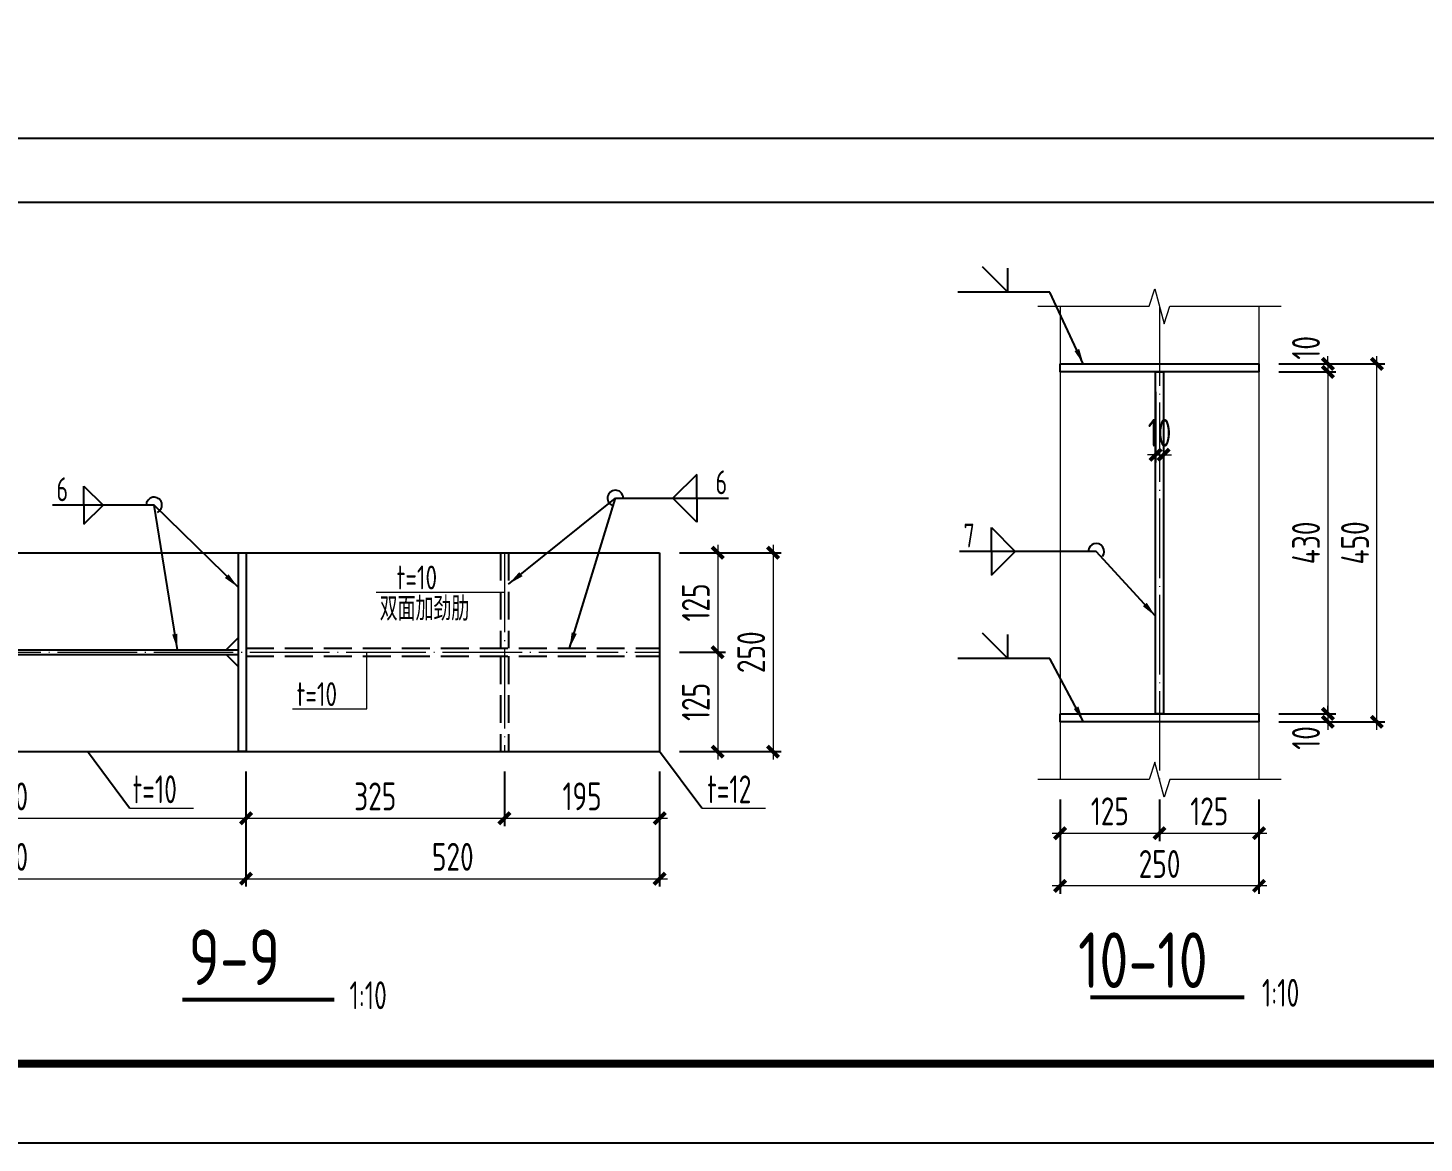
# Model space of a CAD drawing. Extents: x -2746917 to -971774, y -3334247 to -3250358.
# Drawn here: x -1077324 to -1059773, y -3316173 to -3302149 of the extents above; entities that cross this region are included whole.
import ezdxf

# ---------------------------------------------------------------- set-up
doc = ezdxf.new("R2010")
doc.units = 0
doc.header["$LTSCALE"] = 1000
doc.header["$MEASUREMENT"] = 0
doc.header["$PDMODE"] = 35
doc.linetypes.add('DASH', pattern=[0.35, 0.25, -0.1])
doc.linetypes.add('DOTE', pattern=[2.42, 2, -0.2, 0.02, -0.2])
doc.layers.get('0').update_dxf_attribs({"linetype": 'CONTINUOUS'})
doc.layers.get('Defpoints').update_dxf_attribs({"linetype": 'CONTINUOUS'})
for name, color, linetype in [('AXIS', 253, 'DOTE'), ('BEAM_CON', 4, 'CONTINUOUS'), ('COLU', 7, 'CONTINUOUS'), ('DIM', 3, 'CONTINUOUS'), ('NUM', 7, 'CONTINUOUS'), ('PUB_TITLE', 4, 'CONTINUOUS'), ('TEXT', 7, 'CONTINUOUS'), ('THIN', 7, 'CONTINUOUS'), ('WELD', 7, 'CONTINUOUS')]:
    doc.layers.add(name, color=color, linetype=linetype)
doc.layers.add('yichutu', color=7, linetype='CONTINUOUS', true_color=0xffffff, plot=False)
doc.styles.add('TSSD_Dimension', font='tssdeng.shx', dxfattribs={"width": 0.75, "bigfont": 'Hztxt.shx'})
doc.styles.add('TSSD_Label', font='tssdeng.shx', dxfattribs={"width": 0.75, "bigfont": 'hztxt.shx'})
doc.styles.add('TSSD_Norm', font='tssdeng.shx', dxfattribs={"width": 0.75, "bigfont": 'hztxt.shx'})
doc.styles.add('TSSD_Rein', font='Tssdeng.shx', dxfattribs={"width": 0.75, "bigfont": 'hztxt.shx'})
doc.dimstyles.new('TSSD_10_100', dxfattribs={"dimtxt": 350, "dimasz": 100, "dimexe": 100, "dimexo": 250, "dimgap": 100, "dimtad": 1, "dimdec": 0, "dimlfac": 0.1, "dimzin": 0, "dimdsep": 46, "dimtxsty": 'TSSD_Dimension', "dimblk": 'ARCHTICK', "dimcen": 0, "dimdle": 100, "dimclrt": 7, "dimadec": 0, "dimazin": 0, "dimtfac": 1, "dimtdec": 0, "dimtix": 1, "dimtmove": 2, "dimatfit": 3, "dimldrblk": 'ARCHTICK', "dimfxl": 1, "dimtolj": 1, "dimtzin": 0, "dimlwd": 5, "dimarcsym": 0})
doc.dimstyles.new('TSSD_50_100', dxfattribs={"dimtxt": 350, "dimasz": 100, "dimexe": 100, "dimexo": 250, "dimgap": 100, "dimtad": 1, "dimdec": 0, "dimlfac": 0.5, "dimzin": 0, "dimdsep": 46, "dimtxsty": 'TSSD_Dimension', "dimblk": 'ARCHTICK', "dimcen": 0, "dimdle": 100, "dimclrt": 7, "dimadec": 0, "dimazin": 0, "dimtfac": 1, "dimtdec": 0, "dimtix": 1, "dimtmove": 2, "dimatfit": 3, "dimfxl": 1, "dimtolj": 1, "dimtzin": 0, "dimarcsym": 0})
doc.dimstyles.new('TSSD_LEADER_STYLE_200.0', dxfattribs={"dimtxt": 700, "dimasz": 200, "dimexe": 200, "dimexo": 500, "dimgap": 0.09, "dimtad": 0, "dimtih": 1, "dimtoh": 1, "dimdec": 4, "dimzin": 0, "dimdsep": 46, "dimtxsty": 'Standard', "dimcen": 0.09, "dimdle": 200, "dimclrt": 7, "dimadec": 0, "dimazin": 0, "dimtfac": 1, "dimtdec": 4, "dimtofl": 0, "dimtmove": 0, "dimatfit": 3, "dimfxl": 1, "dimtolj": 1, "dimtzin": 0, "dimarcsym": 0})

# ---------------------------------------------------------------- blocks, each defined once
blk = doc.blocks.new('_ArchTick')
at = {"color": 0, "const_width": 0.5}
blk.add_lwpolyline([(-0.71, -0.71), (0.71, 0.71)], dxfattribs=at)
blk = doc.blocks.new('*D19')
at = {"layer": 'Defpoints', "color": 0, "ltscale": 1.5}
for p in [(-1082161, -3302705), (-1034161, -3302705), (-1082161, -3303541)]:
    blk.add_point(p, dxfattribs=at)
at = {"layer": 'DIM', "color": 0, "lineweight": -2, "ltscale": 1.5}
for p, q in [((-1082161, -3302955), (-1082161, -3303641)), ((-1034161, -3302955), (-1034161, -3303641)), ((-1034061, -3303541), (-1082261, -3303541))]:
    blk.add_line(p, q, dxfattribs=at)
at = {"layer": 'DIM', "color": 0, "lineweight": -2, "ltscale": 1.5, "xscale": 100, "yscale": 100, "zscale": 100, "rotation": 180}
blk.add_blockref('_ArchTick', (-1082161, -3303541), dxfattribs=at)
at = {"layer": 'DIM', "color": 0, "lineweight": -2, "ltscale": 1.5, "xscale": 100, "yscale": 100, "zscale": 100}
blk.add_blockref('_ArchTick', (-1034161, -3303541), dxfattribs=at)
at = {"layer": 'DIM', "color": 7, "ltscale": 1.5, "insert": (-1058161, -3303266), "char_height": 350, "attachment_point": 5, "style": 'TSSD_Dimension'}
blk.add_mtext('\\A1;24000', dxfattribs=at)
blk = doc.blocks.new('*D20')
at = {"layer": 'Defpoints', "color": 0, "ltscale": 1.5}
for p in [(-1082161, -3302705), (-986161, -3302705), (-986161, -3304341)]:
    blk.add_point(p, dxfattribs=at)
at = {"layer": 'DIM', "color": 0, "lineweight": -2, "ltscale": 1.5}
for p, q in [((-1082161, -3302955), (-1082161, -3304441)), ((-986161, -3302955), (-986161, -3304441)), ((-1082261, -3304341), (-986061, -3304341))]:
    blk.add_line(p, q, dxfattribs=at)
at = {"layer": 'DIM', "color": 0, "lineweight": -2, "ltscale": 1.5, "xscale": 100, "yscale": 100, "zscale": 100, "rotation": 180}
blk.add_blockref('_ArchTick', (-1082161, -3304341), dxfattribs=at)
at = {"layer": 'DIM', "color": 0, "lineweight": -2, "ltscale": 1.5, "xscale": 100, "yscale": 100, "zscale": 100}
blk.add_blockref('_ArchTick', (-986161, -3304341), dxfattribs=at)
at = {"layer": 'DIM', "color": 7, "ltscale": 1.5, "insert": (-1034161, -3304066), "char_height": 350, "attachment_point": 5, "style": 'TSSD_Dimension'}
blk.add_mtext('\\A1;48000', dxfattribs=at)
blk = doc.blocks.new('_WELD004')
at = {"color": 0, "linetype": 'ByBlock'}
for p, q in [((0, 1), (1, 0)), ((0, 0), (0, 1))]:
    blk.add_line(p, q, dxfattribs=at)
blk = doc.blocks.new('*D820')
at = {"layer": 'Defpoints', "color": 0, "ltscale": 1.5}
for p in [(-1080583, -3311250), (-1074583, -3311250), (-1074583, -3312088)]:
    blk.add_point(p, dxfattribs=at)
at = {"layer": 'DIM', "color": 0, "lineweight": -2, "ltscale": 1.5}
for p, q in [((-1080583, -3311500), (-1080583, -3312188)), ((-1074583, -3311500), (-1074583, -3312188))]:
    blk.add_line(p, q, dxfattribs=at)
at = {"layer": 'DIM', "color": 0, "lineweight": 5, "ltscale": 1.5}
blk.add_line((-1080683, -3312088), (-1074483, -3312088), dxfattribs=at)
at = {"layer": 'DIM', "color": 0, "lineweight": 5, "ltscale": 1.5, "xscale": 100, "yscale": 100, "zscale": 100, "rotation": 180}
blk.add_blockref('_ArchTick', (-1080583, -3312088), dxfattribs=at)
at = {"layer": 'DIM', "color": 0, "lineweight": 5, "ltscale": 1.5, "xscale": 100, "yscale": 100, "zscale": 100}
blk.add_blockref('_ArchTick', (-1074583, -3312088), dxfattribs=at)
at = {"layer": 'DIM', "color": 7, "lineweight": 5, "ltscale": 1.5, "insert": (-1077583, -3311813), "char_height": 350, "attachment_point": 5, "style": 'TSSD_Dimension'}
blk.add_mtext('\\A1;600', dxfattribs=at)
blk = doc.blocks.new('*D821')
at = {"layer": 'Defpoints', "color": 0, "ltscale": 1.5}
for p in [(-1074583, -3311250), (-1071333, -3311250, -96), (-1071333, -3312088)]:
    blk.add_point(p, dxfattribs=at)
at = {"layer": 'DIM', "color": 0, "lineweight": -2, "ltscale": 1.5}
for p, q in [((-1074583, -3311500), (-1074583, -3312188)), ((-1071333, -3311500), (-1071333, -3312188))]:
    blk.add_line(p, q, dxfattribs=at)
at = {"layer": 'DIM', "color": 0, "lineweight": 5, "ltscale": 1.5}
blk.add_line((-1074683, -3312088), (-1071233, -3312088), dxfattribs=at)
at = {"layer": 'DIM', "color": 0, "lineweight": 5, "ltscale": 1.5, "xscale": 100, "yscale": 100, "zscale": 100, "rotation": 180}
blk.add_blockref('_ArchTick', (-1074583, -3312088), dxfattribs=at)
at = {"layer": 'DIM', "color": 0, "lineweight": 5, "ltscale": 1.5, "xscale": 100, "yscale": 100, "zscale": 100}
blk.add_blockref('_ArchTick', (-1071333, -3312088), dxfattribs=at)
at = {"layer": 'DIM', "color": 7, "lineweight": 5, "ltscale": 1.5, "insert": (-1072958, -3311813), "char_height": 350, "attachment_point": 5, "style": 'TSSD_Dimension'}
blk.add_mtext('\\A1;325', dxfattribs=at)
blk = doc.blocks.new('*D822')
at = {"layer": 'Defpoints', "color": 0, "ltscale": 1.5}
for p in [(-1071333, -3311250), (-1069383, -3311250, 96), (-1069383, -3312088)]:
    blk.add_point(p, dxfattribs=at)
at = {"layer": 'DIM', "color": 0, "lineweight": -2, "ltscale": 1.5}
for p, q in [((-1071333, -3311500), (-1071333, -3312188)), ((-1069383, -3311500), (-1069383, -3312188))]:
    blk.add_line(p, q, dxfattribs=at)
at = {"layer": 'DIM', "color": 0, "lineweight": 5, "ltscale": 1.5}
blk.add_line((-1071433, -3312088), (-1069283, -3312088), dxfattribs=at)
at = {"layer": 'DIM', "color": 0, "lineweight": 5, "ltscale": 1.5, "xscale": 100, "yscale": 100, "zscale": 100, "rotation": 180}
blk.add_blockref('_ArchTick', (-1071333, -3312088), dxfattribs=at)
at = {"layer": 'DIM', "color": 0, "lineweight": 5, "ltscale": 1.5, "xscale": 100, "yscale": 100, "zscale": 100}
blk.add_blockref('_ArchTick', (-1069383, -3312088), dxfattribs=at)
at = {"layer": 'DIM', "color": 7, "lineweight": 5, "ltscale": 1.5, "insert": (-1070358, -3311813), "char_height": 350, "attachment_point": 5, "style": 'TSSD_Dimension'}
blk.add_mtext('\\A1;195', dxfattribs=at)
blk = doc.blocks.new('*D823')
at = {"layer": 'Defpoints', "color": 0, "ltscale": 1.5}
for p in [(-1080583, -3311250), (-1074583, -3311250), (-1074583, -3312848)]:
    blk.add_point(p, dxfattribs=at)
at = {"layer": 'DIM', "color": 0, "lineweight": -2, "ltscale": 1.5}
for p, q in [((-1080583, -3311500), (-1080583, -3312948)), ((-1074583, -3311500), (-1074583, -3312948))]:
    blk.add_line(p, q, dxfattribs=at)
at = {"layer": 'DIM', "color": 0, "lineweight": 5, "ltscale": 1.5}
blk.add_line((-1080683, -3312848), (-1074483, -3312848), dxfattribs=at)
at = {"layer": 'DIM', "color": 0, "lineweight": 5, "ltscale": 1.5, "xscale": 100, "yscale": 100, "zscale": 100, "rotation": 180}
blk.add_blockref('_ArchTick', (-1080583, -3312848), dxfattribs=at)
at = {"layer": 'DIM', "color": 0, "lineweight": 5, "ltscale": 1.5, "xscale": 100, "yscale": 100, "zscale": 100}
blk.add_blockref('_ArchTick', (-1074583, -3312848), dxfattribs=at)
at = {"layer": 'DIM', "color": 7, "lineweight": 5, "ltscale": 1.5, "insert": (-1077583, -3312573), "char_height": 350, "attachment_point": 5, "style": 'TSSD_Dimension'}
blk.add_mtext('\\A1;600', dxfattribs=at)
blk = doc.blocks.new('*D824')
at = {"layer": 'Defpoints', "color": 0, "ltscale": 1.5}
for p in [(-1074583, -3311250), (-1069383, -3311250), (-1069383, -3312848)]:
    blk.add_point(p, dxfattribs=at)
at = {"layer": 'DIM', "color": 0, "lineweight": -2, "ltscale": 1.5}
for p, q in [((-1074583, -3311500), (-1074583, -3312948)), ((-1069383, -3311500), (-1069383, -3312948))]:
    blk.add_line(p, q, dxfattribs=at)
at = {"layer": 'DIM', "color": 0, "lineweight": 5, "ltscale": 1.5}
blk.add_line((-1074683, -3312848), (-1069283, -3312848), dxfattribs=at)
at = {"layer": 'DIM', "color": 0, "lineweight": 5, "ltscale": 1.5, "xscale": 100, "yscale": 100, "zscale": 100, "rotation": 180}
blk.add_blockref('_ArchTick', (-1074583, -3312848), dxfattribs=at)
at = {"layer": 'DIM', "color": 0, "lineweight": 5, "ltscale": 1.5, "xscale": 100, "yscale": 100, "zscale": 100}
blk.add_blockref('_ArchTick', (-1069383, -3312848), dxfattribs=at)
at = {"layer": 'DIM', "color": 7, "lineweight": 5, "ltscale": 1.5, "insert": (-1071983, -3312573), "char_height": 350, "attachment_point": 5, "style": 'TSSD_Dimension'}
blk.add_mtext('\\A1;520', dxfattribs=at)
blk = doc.blocks.new('*D825')
at = {"layer": 'Defpoints', "color": 0, "ltscale": 1.5}
for p in [(-1069383, -3308750), (-1069383, -3310000), (-1068653, -3310000)]:
    blk.add_point(p, dxfattribs=at)
at = {"layer": 'DIM', "color": 0, "lineweight": 5, "ltscale": 1.5}
blk.add_line((-1068653, -3308650), (-1068653, -3310100), dxfattribs=at)
at = {"layer": 'DIM', "color": 0, "lineweight": -2, "ltscale": 1.5}
for p, q in [((-1069133, -3308750), (-1068553, -3308750)), ((-1069133, -3310000), (-1068553, -3310000))]:
    blk.add_line(p, q, dxfattribs=at)
at = {"layer": 'DIM', "color": 0, "lineweight": 5, "ltscale": 1.5, "xscale": 100, "yscale": 100, "zscale": 100}
for p, rotation in [((-1068653, -3308750), 90), ((-1068653, -3310000), 270)]:
    blk.add_blockref('_ArchTick', p, dxfattribs=dict(at, rotation=rotation))
at = {"layer": 'DIM', "color": 7, "lineweight": 5, "ltscale": 1.5, "insert": (-1068928, -3309375), "char_height": 350, "attachment_point": 5, "rotation": 90, "style": 'TSSD_Dimension'}
blk.add_mtext('\\A1;125', dxfattribs=at)
blk = doc.blocks.new('*D826')
at = {"layer": 'Defpoints', "color": 0, "ltscale": 1.5}
for p in [(-1069383, -3310000), (-1069383, -3311250), (-1068653, -3311250)]:
    blk.add_point(p, dxfattribs=at)
at = {"layer": 'DIM', "color": 0, "lineweight": 5, "ltscale": 1.5}
blk.add_line((-1068653, -3309900), (-1068653, -3311350), dxfattribs=at)
at = {"layer": 'DIM', "color": 0, "lineweight": -2, "ltscale": 1.5}
for p, q in [((-1069133, -3310000), (-1068553, -3310000)), ((-1069133, -3311250), (-1068553, -3311250))]:
    blk.add_line(p, q, dxfattribs=at)
at = {"layer": 'DIM', "color": 0, "lineweight": 5, "ltscale": 1.5, "xscale": 100, "yscale": 100, "zscale": 100}
for p, rotation in [((-1068653, -3310000), 90), ((-1068653, -3311250), 270)]:
    blk.add_blockref('_ArchTick', p, dxfattribs=dict(at, rotation=rotation))
at = {"layer": 'DIM', "color": 7, "lineweight": 5, "ltscale": 1.5, "insert": (-1068928, -3310625), "char_height": 350, "attachment_point": 5, "rotation": 90, "style": 'TSSD_Dimension'}
blk.add_mtext('\\A1;125', dxfattribs=at)
blk = doc.blocks.new('*D827')
at = {"layer": 'Defpoints', "color": 0, "ltscale": 1.5}
for p in [(-1069383, -3308750), (-1069383, -3311250), (-1067957, -3311250)]:
    blk.add_point(p, dxfattribs=at)
at = {"layer": 'DIM', "color": 0, "lineweight": 5, "ltscale": 1.5}
blk.add_line((-1067957, -3308650), (-1067957, -3311350), dxfattribs=at)
at = {"layer": 'DIM', "color": 0, "lineweight": -2, "ltscale": 1.5}
for p, q in [((-1069133, -3308750), (-1067857, -3308750)), ((-1069133, -3311250), (-1067857, -3311250))]:
    blk.add_line(p, q, dxfattribs=at)
at = {"layer": 'DIM', "color": 0, "lineweight": 5, "ltscale": 1.5, "xscale": 100, "yscale": 100, "zscale": 100}
for p, rotation in [((-1067957, -3308750), 90), ((-1067957, -3311250), 270)]:
    blk.add_blockref('_ArchTick', p, dxfattribs=dict(at, rotation=rotation))
at = {"layer": 'DIM', "color": 7, "lineweight": 5, "ltscale": 1.5, "insert": (-1068232, -3310000), "char_height": 350, "attachment_point": 5, "rotation": 90, "style": 'TSSD_Dimension'}
blk.add_mtext('\\A1;250', dxfattribs=at)
blk = doc.blocks.new('*D828')
at = {"layer": 'Defpoints', "color": 0}
for p in [(-1061848, -3306375), (-1061848, -3306475, 1602), (-1060982, -3306475)]:
    blk.add_point(p, dxfattribs=at)
at = {"layer": 'DIM', "color": 0, "lineweight": -2}
for p, q in [((-1061598, -3306375), (-1060882, -3306375)), ((-1061598, -3306475), (-1060882, -3306475))]:
    blk.add_line(p, q, dxfattribs=at)
at = {"layer": 'DIM', "color": 0, "lineweight": 5}
for p, q in [((-1060982, -3306375), (-1060982, -3306275)), ((-1060982, -3306375), (-1060982, -3306475)), ((-1060982, -3306475), (-1060982, -3306575))]:
    blk.add_line(p, q, dxfattribs=at)
at = {"layer": 'DIM', "color": 0, "lineweight": 5, "xscale": 100, "yscale": 100, "zscale": 100}
for p, rotation in [((-1060982, -3306375), 270), ((-1060982, -3306475), 90)]:
    blk.add_blockref('_ArchTick', p, dxfattribs=dict(at, rotation=rotation))
at = {"layer": 'DIM', "color": 7, "lineweight": 5, "insert": (-1061257, -3306172), "char_height": 350, "attachment_point": 5, "rotation": 90, "style": 'TSSD_Dimension'}
blk.add_mtext('\\A1;10', dxfattribs=at)
blk = doc.blocks.new('*D829')
at = {"layer": 'Defpoints', "color": 0}
for p in [(-1061848, -3306475, 1602), (-1061848, -3310775, 1602), (-1060982, -3310775)]:
    blk.add_point(p, dxfattribs=at)
at = {"layer": 'DIM', "color": 0, "lineweight": 5}
blk.add_line((-1060982, -3306375), (-1060982, -3310875), dxfattribs=at)
at = {"layer": 'DIM', "color": 0, "lineweight": -2}
for p, q in [((-1061598, -3306475), (-1060882, -3306475)), ((-1061598, -3310775), (-1060882, -3310775))]:
    blk.add_line(p, q, dxfattribs=at)
at = {"layer": 'DIM', "color": 0, "lineweight": 5, "xscale": 100, "yscale": 100, "zscale": 100}
for p, rotation in [((-1060982, -3306475), 90), ((-1060982, -3310775), 270)]:
    blk.add_blockref('_ArchTick', p, dxfattribs=dict(at, rotation=rotation))
at = {"layer": 'DIM', "color": 7, "lineweight": 5, "insert": (-1061257, -3308625), "char_height": 350, "attachment_point": 5, "rotation": 90, "style": 'TSSD_Dimension'}
blk.add_mtext('\\A1;430', dxfattribs=at)
blk = doc.blocks.new('*D830')
at = {"layer": 'Defpoints', "color": 0}
for p in [(-1061848, -3310775, 1602), (-1061848, -3310875), (-1060982, -3310875)]:
    blk.add_point(p, dxfattribs=at)
at = {"layer": 'DIM', "color": 0, "lineweight": -2}
for p, q in [((-1061598, -3310775), (-1060882, -3310775)), ((-1061598, -3310875), (-1060882, -3310875))]:
    blk.add_line(p, q, dxfattribs=at)
at = {"layer": 'DIM', "color": 0, "lineweight": 5}
for p, q in [((-1060982, -3310775), (-1060982, -3310675)), ((-1060982, -3310775), (-1060982, -3310875)), ((-1060982, -3310875), (-1060982, -3310975))]:
    blk.add_line(p, q, dxfattribs=at)
at = {"layer": 'DIM', "color": 0, "lineweight": 5, "xscale": 100, "yscale": 100, "zscale": 100}
for p, rotation in [((-1060982, -3310775), 270), ((-1060982, -3310875), 90)]:
    blk.add_blockref('_ArchTick', p, dxfattribs=dict(at, rotation=rotation))
at = {"layer": 'DIM', "color": 7, "lineweight": 5, "insert": (-1061257, -3311078), "char_height": 350, "attachment_point": 5, "rotation": 90, "style": 'TSSD_Dimension'}
blk.add_mtext('\\A1;10', dxfattribs=at)
blk = doc.blocks.new('*D831')
at = {"layer": 'Defpoints', "color": 0}
for p in [(-1061848, -3306375), (-1060366, -3306375), (-1061848, -3310875)]:
    blk.add_point(p, dxfattribs=at)
at = {"layer": 'DIM', "color": 0, "lineweight": -2}
for p, q in [((-1061598, -3306375), (-1060266, -3306375)), ((-1061598, -3310875), (-1060266, -3310875))]:
    blk.add_line(p, q, dxfattribs=at)
at = {"layer": 'DIM', "color": 0, "lineweight": 5}
blk.add_line((-1060366, -3310975), (-1060366, -3306275), dxfattribs=at)
at = {"layer": 'DIM', "color": 0, "lineweight": 5, "xscale": 100, "yscale": 100, "zscale": 100}
for p, rotation in [((-1060366, -3306375), 90), ((-1060366, -3310875), 270)]:
    blk.add_blockref('_ArchTick', p, dxfattribs=dict(at, rotation=rotation))
at = {"layer": 'DIM', "color": 7, "lineweight": 5, "insert": (-1060641, -3308625), "char_height": 350, "attachment_point": 5, "rotation": 90, "style": 'TSSD_Dimension'}
blk.add_mtext('\\A1;450', dxfattribs=at)
blk = doc.blocks.new('*D832')
at = {"layer": 'Defpoints', "color": 0}
for p in [(-1064348, -3311602), (-1063098, -3311602), (-1063098, -3312276)]:
    blk.add_point(p, dxfattribs=at)
at = {"layer": 'DIM', "color": 0, "lineweight": -2}
for p, q in [((-1064348, -3311852), (-1064348, -3312376)), ((-1063098, -3311852), (-1063098, -3312376))]:
    blk.add_line(p, q, dxfattribs=at)
at = {"layer": 'DIM', "color": 0, "lineweight": 5}
blk.add_line((-1064448, -3312276), (-1062998, -3312276), dxfattribs=at)
at = {"layer": 'DIM', "color": 0, "lineweight": 5, "xscale": 100, "yscale": 100, "zscale": 100, "rotation": 180}
blk.add_blockref('_ArchTick', (-1064348, -3312276), dxfattribs=at)
at = {"layer": 'DIM', "color": 0, "lineweight": 5, "xscale": 100, "yscale": 100, "zscale": 100}
blk.add_blockref('_ArchTick', (-1063098, -3312276), dxfattribs=at)
at = {"layer": 'DIM', "color": 7, "lineweight": 5, "insert": (-1063723, -3312001), "char_height": 350, "attachment_point": 5, "style": 'TSSD_Dimension'}
blk.add_mtext('\\A1;125', dxfattribs=at)
blk = doc.blocks.new('*D833')
at = {"layer": 'Defpoints', "color": 0}
for p in [(-1063098, -3311602), (-1061848, -3311602), (-1061848, -3312276)]:
    blk.add_point(p, dxfattribs=at)
at = {"layer": 'DIM', "color": 0, "lineweight": -2}
for p, q in [((-1063098, -3311852), (-1063098, -3312376)), ((-1061848, -3311852), (-1061848, -3312376))]:
    blk.add_line(p, q, dxfattribs=at)
at = {"layer": 'DIM', "color": 0, "lineweight": 5}
blk.add_line((-1063198, -3312276), (-1061748, -3312276), dxfattribs=at)
at = {"layer": 'DIM', "color": 0, "lineweight": 5, "xscale": 100, "yscale": 100, "zscale": 100, "rotation": 180}
blk.add_blockref('_ArchTick', (-1063098, -3312276), dxfattribs=at)
at = {"layer": 'DIM', "color": 0, "lineweight": 5, "xscale": 100, "yscale": 100, "zscale": 100}
blk.add_blockref('_ArchTick', (-1061848, -3312276), dxfattribs=at)
at = {"layer": 'DIM', "color": 7, "lineweight": 5, "insert": (-1062473, -3312001), "char_height": 350, "attachment_point": 5, "style": 'TSSD_Dimension'}
blk.add_mtext('\\A1;125', dxfattribs=at)
blk = doc.blocks.new('*D834')
at = {"layer": 'Defpoints', "color": 0}
for p in [(-1064348, -3311602), (-1061848, -3311602), (-1064348, -3312938)]:
    blk.add_point(p, dxfattribs=at)
at = {"layer": 'DIM', "color": 0, "lineweight": -2}
for p, q in [((-1064348, -3311852), (-1064348, -3313038)), ((-1061848, -3311852), (-1061848, -3313038))]:
    blk.add_line(p, q, dxfattribs=at)
at = {"layer": 'DIM', "color": 0, "lineweight": 5}
blk.add_line((-1061748, -3312938), (-1064448, -3312938), dxfattribs=at)
at = {"layer": 'DIM', "color": 0, "lineweight": 5, "xscale": 100, "yscale": 100, "zscale": 100, "rotation": 180}
blk.add_blockref('_ArchTick', (-1064348, -3312938), dxfattribs=at)
at = {"layer": 'DIM', "color": 0, "lineweight": 5, "xscale": 100, "yscale": 100, "zscale": 100}
blk.add_blockref('_ArchTick', (-1061848, -3312938), dxfattribs=at)
at = {"layer": 'DIM', "color": 7, "lineweight": 5, "insert": (-1063098, -3312663), "char_height": 350, "attachment_point": 5, "style": 'TSSD_Dimension'}
blk.add_mtext('\\A1;250', dxfattribs=at)
blk = doc.blocks.new('*D835')
at = {"layer": 'Defpoints', "color": 0}
for p in [(-1063148, -3306475), (-1063048, -3306475), (-1063048, -3307516)]:
    blk.add_point(p, dxfattribs=at)
at = {"layer": 'DIM', "color": 0, "lineweight": -2}
for p, q in [((-1063148, -3306725), (-1063148, -3307616)), ((-1063048, -3306725), (-1063048, -3307616))]:
    blk.add_line(p, q, dxfattribs=at)
at = {"layer": 'DIM', "color": 0, "lineweight": 5}
for p, q in [((-1063148, -3307516), (-1063248, -3307516)), ((-1063148, -3307516), (-1063048, -3307516)), ((-1063048, -3307516), (-1062948, -3307516))]:
    blk.add_line(p, q, dxfattribs=at)
at = {"layer": 'DIM', "color": 0, "lineweight": 5, "xscale": 100, "yscale": 100, "zscale": 100}
blk.add_blockref('_ArchTick', (-1063148, -3307516), dxfattribs=at)
at = {"layer": 'DIM', "color": 0, "lineweight": 5, "xscale": 100, "yscale": 100, "zscale": 100, "rotation": 180}
blk.add_blockref('_ArchTick', (-1063048, -3307516), dxfattribs=at)
at = {"layer": 'DIM', "color": 7, "lineweight": 5, "insert": (-1063098, -3307241), "char_height": 350, "attachment_point": 5, "style": 'TSSD_Dimension'}
blk.add_mtext('\\A1;10', dxfattribs=at)
blk = doc.blocks.new('yct-1189-420-118900-42000-100-2008.0')
at = {"layer": 'yichutu', "color": 7, "true_color": 0xffffff}
blk.add_lwpolyline([(0, 0), (0, 42000), (118900, 42000), (118900, 0)], close=True, dxfattribs=at)
blk = doc.blocks.new('A$C3E121A49')
at = {"layer": 'PUB_TITLE'}
blk.add_lwpolyline([(-114817, -12301), (-114817, 29699), (4083, 29699), (4083, -12301)], close=True, dxfattribs=at)
at = {"layer": 'PUB_TITLE', "const_width": 100}
blk.add_lwpolyline([(3083, -11301), (3083, 28699), (-114103, 28699), (-114103, -11301), (3083, -11301)], dxfattribs=at)

msp = doc.modelspace()

# ---------------------------------------------------------------- linework, layer by layer
at = {"color": 0, "linetype": 'ByBlock'}
for p, q in [((-1065006.07, -3305471.88, 1890), (-1065324.27, -3305153.69, 1890)), ((-1065006.07, -3305471.88, 1890), (-1065006.07, -3305171.88, 1890)), ((-1065006.07, -3305471.88, 1890), (-1065006.07, -3305171.88, 1890)), ((-1065006.07, -3310077.59, 1890), (-1065324.27, -3309759.4, 1890)), ((-1065006.07, -3310077.59, 1890), (-1065006.07, -3309777.59, 1890)), ((-1065006.07, -3310077.59, 1890), (-1065006.07, -3309777.59, 1890))]:
    msp.add_line(p, q, dxfattribs=at)
at = {"ltscale": 1.5}
for points, elevation in [([(-1064348.15, -3306374.69), (-1061848.15, -3306374.69), (-1061848.15, -3306474.69), (-1064348.15, -3306474.69)], 1890), ([(-1063148.15, -3306474.69), (-1063048.15, -3306474.69), (-1063048.15, -3310774.69), (-1063148.15, -3310774.69)], 288), ([(-1064348.15, -3310774.69), (-1061848.15, -3310774.69), (-1061848.15, -3310874.69), (-1064348.15, -3310874.69)], 1890)]:
    msp.add_lwpolyline(points, close=True, dxfattribs=dict(at, elevation=elevation))
at = {"color": 0, "linetype": 'ByBlock'}
for centre, start, end in [((-1069937.07, -3308063.29, -72), 0, 244.6601), ((-1075738.8, -3308151.15, 24), 295.3399, 180), ((-1063893.67, -3308731.98, 1914), 319.923542, 180)]:
    msp.add_arc(centre, 100, start, end, dxfattribs=at)
at = {"layer": 'AXIS', "lineweight": 5, "ltscale": 0.5}
for p, q in [((-1063098.15, -3305648.98, 1866), (-1063098.15, -3311602.12, 1866)), ((-1071332.73, -3308749.82), (-1071332.73, -3311249.82)), ((-1080582.73, -3309999.82), (-1069382.73, -3309999.82))]:
    msp.add_line(p, q, dxfattribs=at)
at = {"layer": 'BEAM_CON', "color": 0, "lineweight": 5}
for p, q in [((-1064348.15, -3305648.98, 1890), (-1064348.15, -3311602.12, 1890)), ((-1061848.15, -3305648.98, 1890), (-1061848.15, -3311602.12, 1890)), ((-1064348.15, -3306374.69, 1890), (-1061848.15, -3306374.69, 1890)), ((-1064348.15, -3306474.69, 1890), (-1061848.15, -3306474.69, 1890)), ((-1063148.15, -3306474.69, 1890), (-1063148.15, -3310774.69, 1890)), ((-1063048.15, -3306474.69, 1890), (-1063048.15, -3310774.69, 1890)), ((-1061848.15, -3310774.69, 1890), (-1064348.15, -3310774.69, 1890)), ((-1061848.15, -3310874.69, 1890), (-1064348.15, -3310874.69, 1890))]:
    msp.add_line(p, q, dxfattribs=at)
at = {"layer": 'COLU', "linetype": 'ByBlock'}
for p, q in [((-1080482.73, -3308749.82), (-1069382.73, -3308749.82, -111)), ((-1074682.73, -3308749.82), (-1074682.73, -3311249.82)), ((-1074682.73, -3308749.82), (-1074582.73, -3308749.82)), ((-1074582.73, -3308749.82), (-1074582.73, -3311249.82)), ((-1069382.73, -3308749.82), (-1069382.73, -3311249.82)), ((-1074682.73, -3309819.82), (-1074832.73, -3309969.82)), ((-1080482.73, -3309969.82), (-1074682.73, -3309969.82)), ((-1080482.73, -3310029.82), (-1074682.73, -3310029.82)), ((-1074682.73, -3310179.82), (-1074832.73, -3310029.82)), ((-1080482.73, -3311249.82), (-1069382.73, -3311249.82, -111)), ((-1076047.31, -3311962.41, 48), (-1076576.59, -3311249.82)), ((-1074582.73, -3311249.82), (-1074682.73, -3311249.82)), ((-1068853.44, -3311962.41, 48), (-1069382.73, -3311249.82))]:
    msp.add_line(p, q, dxfattribs=at)
at = {"layer": 'COLU', "linetype": 'DASH', "ltscale": 1.4}
for p, q in [((-1071382.73, -3308749.82), (-1071382.73, -3309949.82)), ((-1071282.73, -3308749.82), (-1071282.73, -3309949.82)), ((-1074582.73, -3309949.82), (-1069382.73, -3309949.82)), ((-1074582.73, -3310049.82), (-1069382.73, -3310049.82)), ((-1071382.73, -3310049.82), (-1071382.73, -3311249.82)), ((-1071282.73, -3310049.82), (-1071282.73, -3311249.82))]:
    msp.add_line(p, q, dxfattribs=at)
at = {"layer": 'COLU', "linetype": 'ByBlock', "lineweight": 9}
for p, q in [((-1072945.33, -3309243.38, -1218), (-1071332.73, -3309243.38, -1314)), ((-1073062.6, -3310710.14, -1314), (-1073062.6, -3309999.82)), ((-1073997.9, -3310710.14, -1314), (-1073062.6, -3310710.14, -1314))]:
    msp.add_line(p, q, dxfattribs=at)
at = {"layer": 'NUM', "const_width": 50}
for points, elevation in [([(-1063969.8, -3314339.88), (-1062032.83, -3314339.88)], 480), ([(-1073471.09, -3314371.08), (-1075384.25, -3314371.08)], 288)]:
    msp.add_lwpolyline(points, dxfattribs=dict(at, elevation=elevation))
at = {"layer": 'TEXT', "lineweight": 5}
for p, q in [((-1076047.31, -3311962.41, 48), (-1075244.09, -3311962.41, 48)), ((-1068853.44, -3311962.41, 48), (-1068050.23, -3311962.41, 48))]:
    msp.add_line(p, q, dxfattribs=at)
at = {"layer": 'THIN', "lineweight": 5, "elevation": 288}
for points in [[(-1064628.15, -3305648.98), (-1063228.15, -3305648.98), (-1063158.15, -3305428.98), (-1063038.15, -3305868.98), (-1062968.15, -3305648.98), (-1061568.15, -3305648.98)], [(-1061568.15, -3311602.12), (-1062968.15, -3311602.12), (-1063038.15, -3311822.12), (-1063158.15, -3311382.12), (-1063228.15, -3311602.12), (-1064628.15, -3311602.12)]]:
    msp.add_lwpolyline(points, dxfattribs=at)
at = {"layer": 'WELD'}
for p, q in [((-1064478.83, -3305471.88, 1890), (-1065632.15, -3305471.88, 1890)), ((-1075738.8, -3308151.15, 24), (-1077015.48, -3308151.15, 24)), ((-1069937.07, -3308063.29, -72), (-1068516.42, -3308063.29, -72)), ((-1063893.67, -3308731.98, 1914), (-1065611.91, -3308731.98, 1914)), ((-1064478.83, -3310077.59, 1890), (-1065632.15, -3310077.59, 1890))]:
    msp.add_line(p, q, dxfattribs=at)

# ---------------------------------------------------------------- block references
at = {"ltscale": 1.5}
msp.add_blockref('A$C3E121A49', (-975857.62, -3303872.21), dxfattribs=at)
at = {"layer": 'WELD'}
for p, xscale, yscale, zscale in [((-1068916.42, -3308063.29, -72), -300, 300, 300), ((-1076620.61, -3308151.15, 24), 240, 240, 240), ((-1065211.91, -3308731.98, 1914), 300, 300, 300)]:
    msp.add_blockref('_WELD004', p, dxfattribs=dict(at, xscale=xscale, yscale=yscale, zscale=zscale))
at = {"layer": 'WELD', "rotation": 180}
for p, xscale, yscale, zscale in [((-1076620.61, -3308151.15, 24), -240, 240, 240), ((-1068916.42, -3308063.29, -72), 300, 300, 300), ((-1065211.91, -3308731.98, 1914), -300, 300, 300)]:
    msp.add_blockref('_WELD004', p, dxfattribs=dict(at, xscale=xscale, yscale=yscale, zscale=zscale))
at = {"layer": 'yichutu'}
msp.add_blockref('yct-1189-420-118900-42000-100-2008.0', (-1090674.35, -3316173.05), dxfattribs=at)

# ---------------------------------------------------------------- texts
at = {"layer": 'TEXT', "lineweight": 5}
for s, height, style, width, p in [('6', 300, 'TSSD_Label', 0.7, (-1076965.48, -3308101.15, 24)), ('6', 300, 'TSSD_Label', 0.7, (-1068679.49, -3308013.29, -72)), ('7', 300, 'TSSD_Label', 0.7, (-1065561.91, -3308681.98, 1914)), ('t=10', 300, 'TSSD_Rein', 0.75, (-1072689.3, -3309210.38, -1266)), ('双面加劲肋', 300, 'TSSD_Rein', 0.75, (-1072901.85, -3309602.43, -1266)), ('t=10', 300, 'TSSD_Rein', 0.75, (-1073946.78, -3310677.14, -1362)), ('t=10', 350, 'TSSD_Norm', 0.7, (-1076006.16, -3311898.96, 48)), ('t=12', 350, 'TSSD_Norm', 0.7, (-1068783.66, -3311898.96, 48)), ('9-9', 700, 'TSSD_Label', 0.8, (-1075304.55, -3314185.67, 288)), ('10-10', 700, 'TSSD_Label', 0.8, (-1064122.5, -3314223.04, 480)), ('1:10', 350, 'TSSD_Rein', 0.7, (-1073282.22, -3314489.18, -622)), ('1:10', 350, 'TSSD_Rein', 0.7, (-1061811.38, -3314457.98, -430))]:
    msp.add_text(s, height=height, dxfattribs=dict(at, style=style, width=width)).set_placement(p)

# ---------------------------------------------------------------- dimensions: what is measured, and where the dimension line sits
at = {"layer": 'DIM', "ltscale": 1.5}
for base, p1, p2, picture, middle in [((-1082161.42, -3303541.45), (-1034161.42, -3302704.94), (-1082161.42, -3302704.94), '*D19', (-1058161.42, -3303266.45)), ((-986161.42, -3304341.45), (-1082161.42, -3302704.94), (-986161.42, -3302704.94), '*D20', (-1034161.42, -3304066.45))]:
    dim = msp.add_linear_dim(base=base, p1=p1, p2=p2, angle=180, dimstyle='TSSD_50_100', dxfattribs=at)
    dim.commit()
    dim.dimension.update_dxf_attribs({"geometry": picture, "text_midpoint": middle})
at = {"layer": 'DIM', "lineweight": 5}
for base, p1, p2, picture, middle in [((-1060982.4, -3306474.69, 288), (-1061848.15, -3306374.69, 288), (-1061848.15, -3306474.69, 1890), '*D828', (-1061257.4, -3306171.53, 288)), ((-1060982.4, -3310874.69, 288), (-1061848.15, -3310774.69, 1890), (-1061848.15, -3310874.69, 288), '*D830', (-1061257.4, -3311077.85, 288))]:
    dim = msp.add_linear_dim(base=base, p1=p1, p2=p2, angle=90, dimstyle='TSSD_10_100', dxfattribs=at)
    dim.commit()
    dim.dimension.update_dxf_attribs({"geometry": picture, "text_midpoint": middle, "dimtype": 160})
for base, p1, p2, picture, middle in [((-1060365.71, -3306374.69, 288), (-1061848.15, -3310874.69, 288), (-1061848.15, -3306374.69, 288), '*D831', (-1060640.71, -3308624.69, 288)), ((-1060982.4, -3310774.69, 288), (-1061848.15, -3306474.69, 1890), (-1061848.15, -3310774.69, 1890), '*D829', (-1061257.4, -3308624.69, 288))]:
    dim = msp.add_linear_dim(base=base, p1=p1, p2=p2, angle=90, dimstyle='TSSD_10_100', dxfattribs=at)
    dim.commit()
    dim.dimension.update_dxf_attribs({"geometry": picture, "text_midpoint": middle})
for base, p1, p2, picture, middle in [((-1063048.15, -3307516.14, 288), (-1063148.15, -3306474.69, 288), (-1063048.15, -3306474.69, 288), '*D835', (-1063098.15, -3307241.14, 288)), ((-1063098.15, -3312276.37, 288), (-1064348.15, -3311602.12, 288), (-1063098.15, -3311602.12, 288), '*D832', (-1063723.15, -3312001.37, 288)), ((-1064348.15, -3312938.37, 288), (-1061848.15, -3311602.12, 288), (-1064348.15, -3311602.12, 288), '*D834', (-1063098.15, -3312663.37, 288)), ((-1061848.15, -3312276.37, 288), (-1063098.15, -3311602.12, 288), (-1061848.15, -3311602.12, 288), '*D833', (-1062473.15, -3312001.37, 288))]:
    dim = msp.add_linear_dim(base=base, p1=p1, p2=p2, dimstyle='TSSD_10_100', dxfattribs=at)
    dim.commit()
    dim.dimension.update_dxf_attribs({"geometry": picture, "text_midpoint": middle})
at = {"layer": 'DIM', "lineweight": 5, "ltscale": 1.5}
for base, p1, p2, picture, middle in [((-1068653.29, -3309999.82, 96), (-1069382.73, -3308749.82, 96), (-1069382.73, -3309999.82, 96), '*D825', (-1068928.29, -3309374.82, 96)), ((-1067957.26, -3311249.82, 96), (-1069382.73, -3308749.82, 96), (-1069382.73, -3311249.82, 96), '*D827', (-1068232.26, -3309999.82, 96)), ((-1068653.29, -3311249.82, 96), (-1069382.73, -3309999.82, 96), (-1069382.73, -3311249.82, 96), '*D826', (-1068928.29, -3310624.82, 96))]:
    dim = msp.add_linear_dim(base=base, p1=p1, p2=p2, angle=90, dimstyle='TSSD_10_100', dxfattribs=at)
    dim.commit()
    dim.dimension.update_dxf_attribs({"geometry": picture, "text_midpoint": middle})
for base, p1, p2, picture, middle in [((-1074582.73, -3312087.54, 96), (-1080582.73, -3311249.82, 96), (-1074582.73, -3311249.82, 96), '*D820', (-1077582.73, -3311812.54, 96)), ((-1074582.73, -3312847.53, 96), (-1080582.73, -3311249.82, 96), (-1074582.73, -3311249.82, 96), '*D823', (-1077582.73, -3312572.53, 96)), ((-1071332.73, -3312087.54, 96), (-1074582.73, -3311249.82, 96), (-1071332.73, -3311249.82), '*D821', (-1072957.73, -3311812.54, 96)), ((-1069382.73, -3312847.53, 96), (-1074582.73, -3311249.82, 96), (-1069382.73, -3311249.82, 96), '*D824', (-1071982.73, -3312572.53, 96)), ((-1069382.73, -3312087.54), (-1071332.73, -3311249.82), (-1069382.73, -3311249.82, 96), '*D822', (-1070357.73, -3311812.54))]:
    dim = msp.add_linear_dim(base=base, p1=p1, p2=p2, dimstyle='TSSD_10_100', dxfattribs=at)
    dim.commit()
    dim.dimension.update_dxf_attribs({"geometry": picture, "text_midpoint": middle})

# ---------------------------------------------------------------- leaders
at = {"layer": 'WELD'}
for points in [[(-1064052.72, -3306380.75, 1842), (-1064478.83, -3305471.88, 1842)], [(-1075445.35, -3309969.82, -24), (-1075738.8, -3308151.15, -24)], [(-1074682.73, -3309182.52, -24), (-1075738.8, -3308151.15, -24)], [(-1071282.73, -3309143.94, -24), (-1069937.07, -3308063.29, -24)], [(-1070515.67, -3309949.82, -24), (-1069937.07, -3308063.29, -24)], [(-1063148.15, -3309547.98, 1866), (-1063893.67, -3308731.98, 1866)], [(-1064052.72, -3310874.69, 1842), (-1064478.83, -3310077.59, 1842)]]:
    msp.add_leader(points, dimstyle='TSSD_LEADER_STYLE_200.0', dxfattribs=at)

doc.saveas('drawing.dxf')
